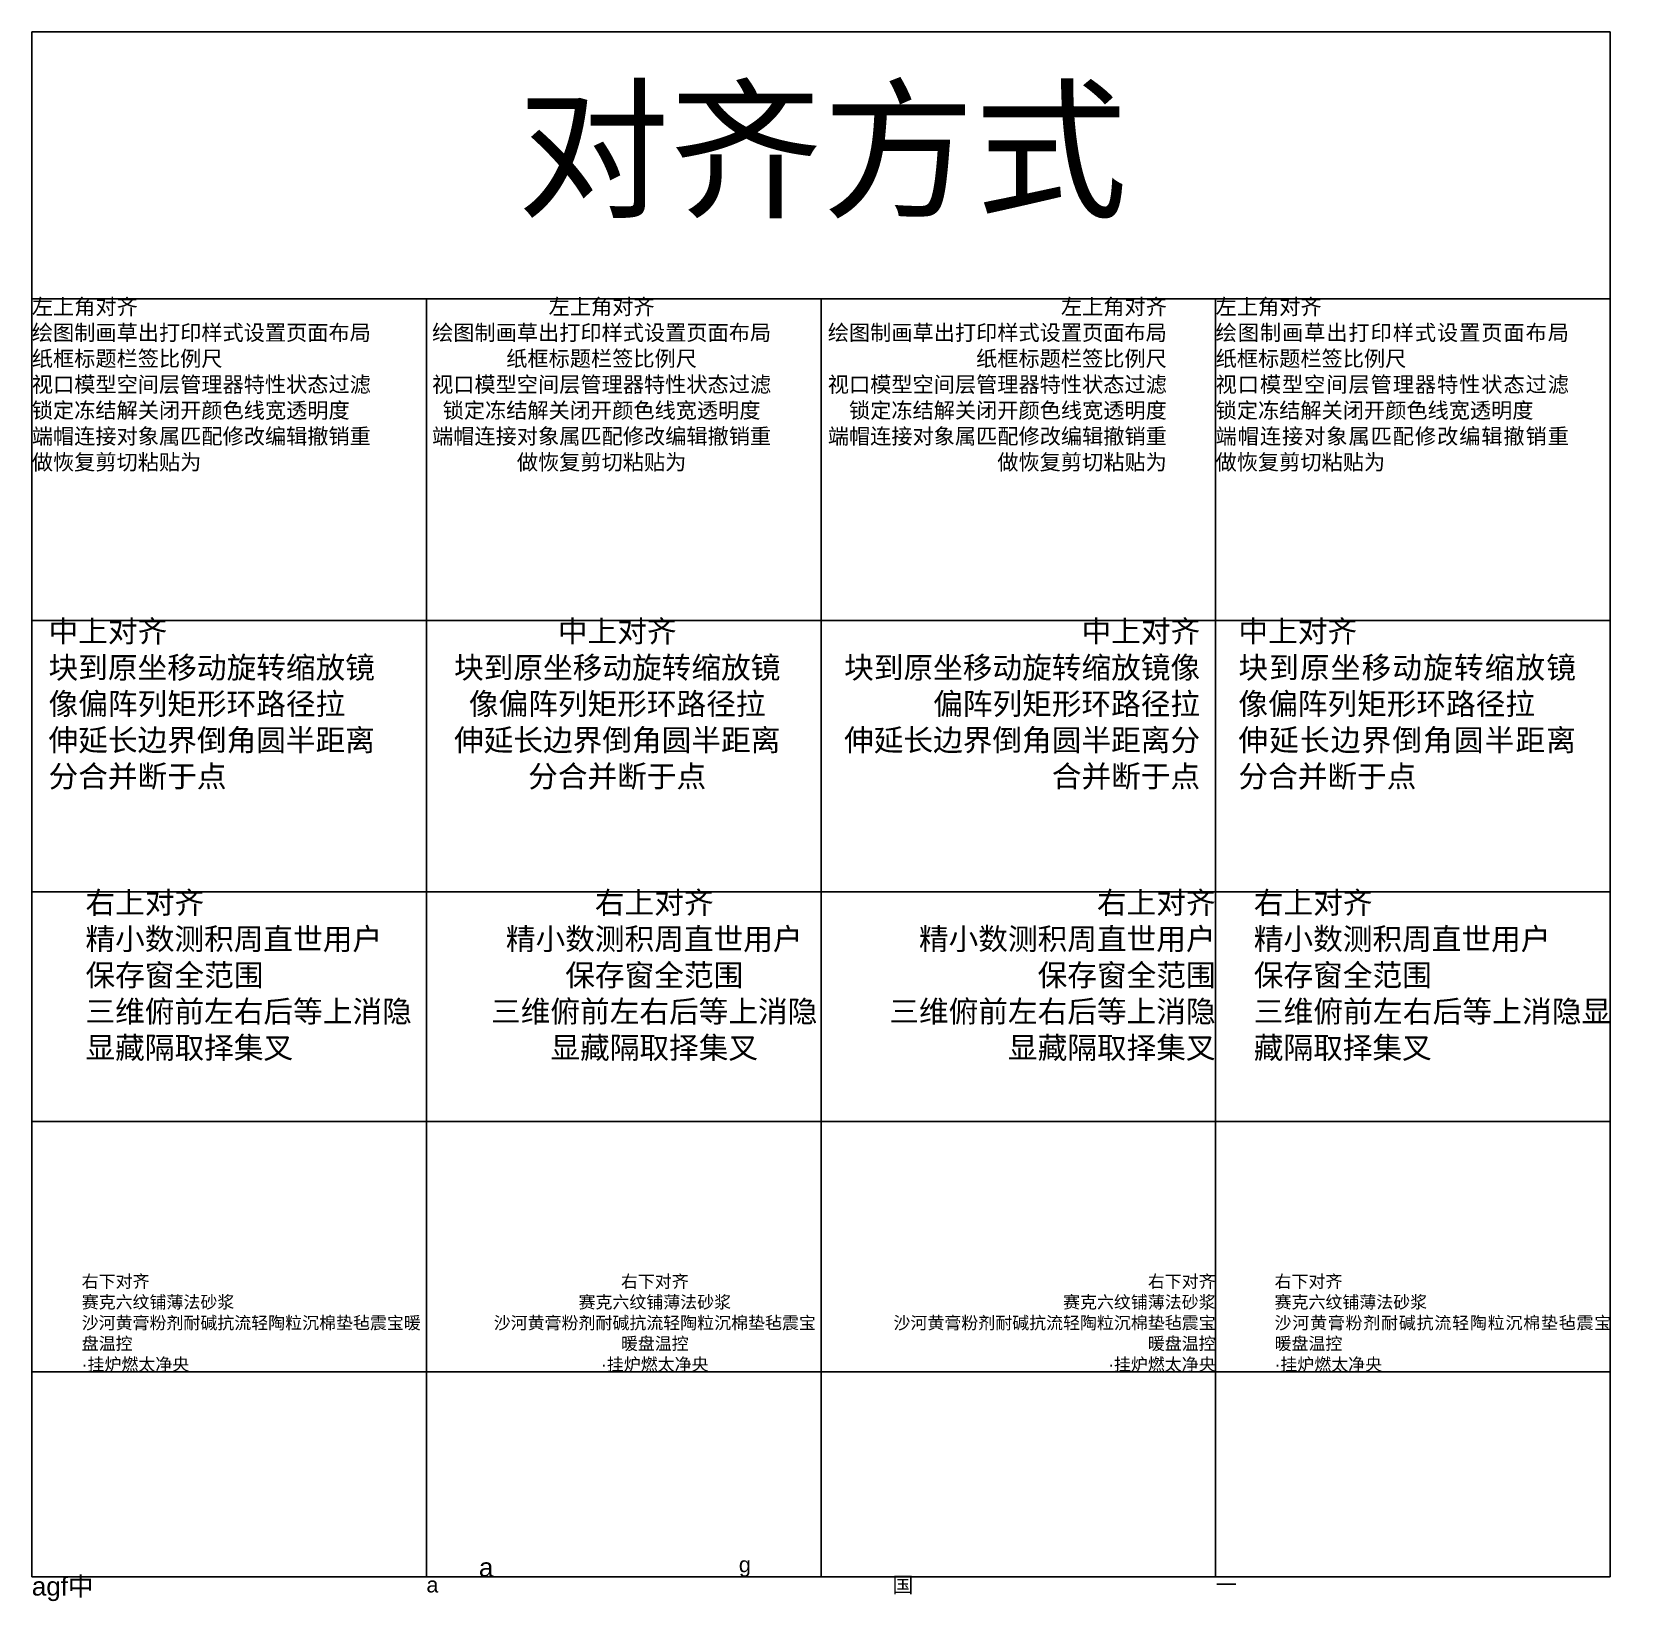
# Model space of a CAD drawing. Header units: millimetres. Extents: x 2272 to 2528, y 1654 to 1907.
import ezdxf

# ---------------------------------------------------------------- set-up
doc = ezdxf.new("R2010")
doc.units = ezdxf.units.MM
doc.styles.get("Standard").update_dxf_attribs({"font": 'Arial.ttf'})

# ---------------------------------------------------------------- blocks, each defined once
blk = doc.blocks.new('*T1')
at = {"color": 0, "linetype": 'ByBlock', "lineweight": -2, "transparency": 16777216}
for p, q in [((0, 0), (254, 0)), ((0, 0), (0, -248.67)), ((254, 0), (254, -248.67)), ((0, -43), (254, -43)), ((63.5, -43), (63.5, -248.67)), ((127, -43), (127, -248.67)), ((190.5, -43), (190.5, -248.67)), ((0, -94.73), (254, -94.73)), ((0, -138.4), (254, -138.4)), ((0, -175.36), (254, -175.36)), ((0, -215.67), (254, -215.67)), ((0, -248.67), (254, -248.67))]:
    blk.add_line(p, q, dxfattribs=at)

msp = doc.modelspace()

# ---------------------------------------------------------------- block references
msp.add_blockref('*T1', (2272.37, 1907))

# ---------------------------------------------------------------- texts
for s, width, heights, insert, char_height, attachment_point in [('{\\fArial Unicode MS|b0|i0|c134|p0;对齐方式}', 151.0377, [0], (2399.57, 1886.96), 18, 5), ('{\\fArial Unicode MS|b0|i0|c134|p0;\\C4;左上角对齐}\\P{\\fArial Unicode MS|b0|i0|c134|p0;绘图制画草出打印样式设置页面布局纸框标题栏签比例尺\\P视口模型空间层管理器特性状态过滤锁定冻结解关闭开颜色线宽透明度\\P端帽连接对象属匹配修改编辑撤销重做恢复剪切粘贴为}', 56.1485, [35.08], (2272.37, 1864), 2.5, 1), ('\\pxqc;{\\fArial Unicode MS|b0|i0|c134|p0;\\C4;左上角对齐\\fArial|b0|i0|c134|p34;\\P\\fArial Unicode MS|b0|i0|c134|p0;\\C256;绘图制画草出打印样式设置页面布局纸框标题栏签比例尺\\P视口模型空间层管理器特性状态过滤锁定冻结解关闭开颜色线宽透明度\\P端帽连接对象属匹配修改编辑撤销重做恢复剪切粘贴为}', 56.378, [35.08], (2335.87, 1864), 2.5, 1), ('\\pxqr;{\\fArial Unicode MS|b0|i0|c134|p0;\\C4;左上角对齐\\fArial|b0|i0|c134|p34;\\P\\fArial Unicode MS|b0|i0|c134|p0;\\C256;绘图制画草出打印样式设置页面布局纸框标题栏签比例尺\\P视口模型空间层管理器特性状态过滤锁定冻结解关闭开颜色线宽透明度\\P端帽连接对象属匹配修改编辑撤销重做恢复剪切粘贴为}', 55.6472, [35.08], (2399.37, 1864), 2.5, 1), ('\\pxqd;{\\fArial Unicode MS|b0|i0|c134|p0;\\C4;左上角对齐\\fArial|b0|i0|c134|p34;\\P\\fArial Unicode MS|b0|i0|c134|p0;\\C256;绘图制画草出打印样式设置页面布局纸框标题栏签比例尺\\P视口模型空间层管理器特性状态过滤锁定冻结解关闭开颜色线宽透明度\\P端帽连接对象属匹配修改编辑撤销重做恢复剪切粘贴为}', 56.6818, [35.08], (2462.87, 1864), 2.5, 1), ('\\pxql;{\\fArial Unicode MS|b0|i0|c134|p0;\\C2;中上对齐}\\P{\\fArial Unicode MS|b0|i0|c134|p0;块到原坐移动旋转缩放镜像偏阵列矩形环路径拉\\P伸延长边界倒角圆半距离分合并断于点}', 56.0128, [31.8], (2303.07, 1812.27), 3.5, 2), ('\\pxqc;{\\fArial Unicode MS|b0|i0|c134|p0;\\C2;中上对齐}\\P{\\fArial Unicode MS|b0|i0|c134|p0;块到原坐移动旋转缩放镜像偏阵列矩形环路径拉\\P伸延长边界倒角圆半距离分合并断于点}', 56.4722, [31.8], (2366.57, 1812.27), 3.5, 2), ('\\pxqr;{\\fArial Unicode MS|b0|i0|c134|p0;\\C2;中上对齐}\\P{\\fArial Unicode MS|b0|i0|c134|p0;块到原坐移动旋转缩放镜像偏阵列矩形环路径拉\\P伸延长边界倒角圆半距离分合并断于点}', 57.4515, [31.8], (2431.65, 1812.27), 3.5, 2), ('\\pxqd;{\\fArial Unicode MS|b0|i0|c134|p0;\\C2;中上对齐}\\P{\\fArial Unicode MS|b0|i0|c134|p0;块到原坐移动旋转缩放镜像偏阵列矩形环路径拉\\P伸延长边界倒角圆半距离分合并断于点}', 54.1488, [31.8], (2493.61, 1812.27), 3.5, 2), ('\\pxql;{\\fArial Unicode MS|b0|i0|c134|p0;\\C1;右上对齐\\fArial|b0|i0|c134|p34;\\P\\fArial Unicode MS|b0|i0|c134|p0;\\C256;精小数测积周直世用户\\P保存窗全范围\\P三维俯前左右后等上消隐显藏隔取择集叉}', 54.8665, [31.8], (2335.87, 1768.6), 3.5, 3), ('\\pxqc;{\\fArial Unicode MS|b0|i0|c134|p0;\\C1;右上对齐\\fArial|b0|i0|c134|p34;\\P\\fArial Unicode MS|b0|i0|c134|p0;\\C256;精小数测积周直世用户\\P保存窗全范围\\P三维俯前左右后等上消隐显藏隔取择集叉}', 53.6775, [31.8], (2399.37, 1768.6), 3.5, 3), ('\\pxqr;{\\fArial Unicode MS|b0|i0|c134|p0;\\C1;右上对齐\\fArial|b0|i0|c134|p34;\\P\\fArial Unicode MS|b0|i0|c134|p0;\\C256;精小数测积周直世用户\\P保存窗全范围\\P三维俯前左右后等上消隐显藏隔取择集叉}', 56.3663, [31.8], (2462.87, 1768.6), 3.5, 3), ('\\pxqd;{\\fArial Unicode MS|b0|i0|c134|p0;\\C1;右上对齐\\fArial|b0|i0|c134|p34;\\P\\fArial Unicode MS|b0|i0|c134|p0;\\C256;精小数测积周直世用户\\P保存窗全范围\\P三维俯前左右后等上消隐显藏隔取择集叉}', 57.3596, [31.8], (2526.37, 1768.6), 3.5, 3), ('\\pxql;{\\fArial Unicode MS|b0|i0|c134|p0;\\C3;右下对齐\\fArial|b0|i0|c134|p34;\\C1;\\P\\fArial Unicode MS|b0|i0|c134|p0;\\C256;赛克六纹铺薄法砂浆\\P沙河黄膏粉剂耐碱抗流轻陶粒沉棉垫毡震宝暖盘温控\\P·挂炉燃太净央}', 55.4677, [31.8], (2335.87, 1691.33), 2, 9), ('\\pxqc;{\\fArial Unicode MS|b0|i0|c134|p0;\\C3;右下对齐\\fArial|b0|i0|c134|p34;\\C1;\\P\\fArial Unicode MS|b0|i0|c134|p0;\\C256;赛克六纹铺薄法砂浆\\P沙河黄膏粉剂耐碱抗流轻陶粒沉棉垫毡震宝暖盘温控\\P·挂炉燃太净央}', 53.4922, [31.8], (2399.37, 1691.33), 2, 9), ('\\pxqr;{\\fArial Unicode MS|b0|i0|c134|p0;\\C3;右下对齐\\fArial|b0|i0|c134|p34;\\P\\fArial Unicode MS|b0|i0|c134|p0;\\C256;赛克六纹铺薄法砂浆\\P沙河黄膏粉剂耐碱抗流轻陶粒沉棉垫毡震宝暖盘温控\\P·挂炉燃太净央}', 52.4733, [31.8], (2462.87, 1691.33), 2, 9), ('\\pxqd;{\\fArial Unicode MS|b0|i0|c134|p0;\\C3;右下对齐\\fArial|b0|i0|c134|p34;\\C1;\\P\\fArial Unicode MS|b0|i0|c134|p0;\\C256;赛克六纹铺薄法砂浆\\P沙河黄膏粉剂耐碱抗流轻陶粒沉棉垫毡震宝暖盘温控\\P·挂炉燃太净央}', 54.0134, [31.8], (2526.37, 1691.33), 2, 9), ('{\\fArial|b0|i0|c0|p0;a}', 7.7465, [8.77], (2346.65, 1658.33), 3, 9), ('g^I', 14.1379, [0], (2388.09, 1658.33), 2.5, 9), ('{\\fArial|b0|i0|c0|p0;agf\\fArial Unicode MS|b0|i0|c134|p0;中}', 14.9241, [9.17], (2272.37, 1658.33), 3, 1), ('{\\fArial|b0|i0|c0|p0;a}', 19.7154, [0], (2335.87, 1658.33), 2.5, 1), ('{\\fArial Unicode MS|b0|i0|c134|p0;国}^I', 20.2548, [7.09], (2410.85, 1658.33), 2.5, 1), ('{\\fArial Unicode MS|b0|i0|c134|p0;一}', 8.5259, [1.81], (2462.87, 1658.33), 2.5, 1)]:
    msp.add_mtext_dynamic_manual_height_columns(s, width=width, gutter_width=12.5, heights=heights, dxfattribs=dict(insert=insert, char_height=char_height, attachment_point=attachment_point))

doc.saveas('drawing.dxf')
